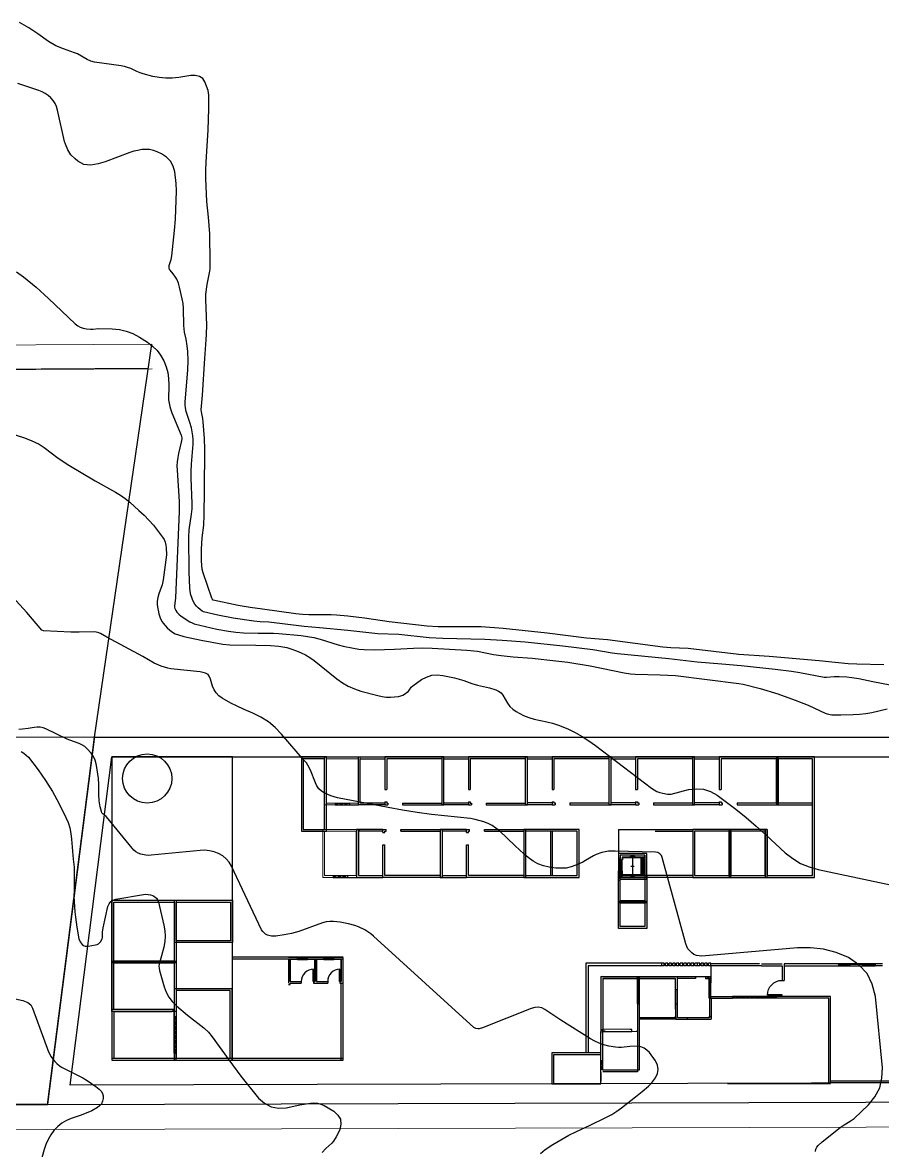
# Model space of a CAD drawing. Header units: centimetres. Extents: x 0 to 1311401, y -389375 to 85618.
# Drawn here: x 645462 to 652457, y -197236 to -188065 of the extents above; entities that cross this region are included whole.
import ezdxf

# ---------------------------------------------------------------- set-up
doc = ezdxf.new("R2010")
doc.units = ezdxf.units.CM
doc.header["$LTSCALE"] = 4
for name, pattern in [('DASHED2', [9.525, 6.35, -3.175]), ('LTYPE_4', [112.5, 56.25, -56.25]), ('LTYPE_6', [168.75, 112.5, -28.125, 0, -28.125])]:
    doc.linetypes.add(name, pattern=pattern)
for name, color, linetype in [('0.1', 1, 'Continuous'), ('0.2', 2, 'Continuous'), ('0.4', 4, 'Continuous'), ('0.6', 6, 'Continuous'), ('02-CONT', 2, 'Continuous'), ('04', 254, 'Continuous'), ('08', 8, 'Continuous'), ('CURVAS-INTERMEDIARIAS', 39, 'Continuous'), ('CURVAS-MESTRA', 34, 'Continuous'), ('LIMITE-L', 7, 'Continuous')]:
    doc.layers.add(name, color=color, linetype=linetype)
doc.layers.add('K-ALINHAMENTO', color=10, linetype='Continuous', lineweight=9)
doc.layers.add('P-MEIOFIO', color=171, linetype='Continuous', lineweight=9)

# ---------------------------------------------------------------- blocks, each defined once
blk = doc.blocks.new('1_00e-flat-4')
at = {"color": 1}
blk.add_arc((28.4, -52.3), 100, 90, 180, dxfattribs=at)
at = {"layer": '02-CONT'}
blk.add_lwpolyline([(28.4, -52.3), (25.4, -52.3), (25.4, 47.7), (28.4, 47.7)], close=True, dxfattribs=at)

msp = doc.modelspace()

# ---------------------------------------------------------------- linework, layer by layer
at = {"layer": '0.1'}
for p, q in [((648004.19, -194411.361), (648124.19, -194411.361)), ((648004.19, -194426.361), (648194.19, -194426.361)), ((650309.19, -194625.516), (650309.19, -195015.516)), ((650309.19, -194625.516), (650609.19, -194625.516)), ((650609.19, -194625.516), (650914.179, -194625.516)), ((650609.19, -194640.516), (650914.179, -194640.516)), ((650309.19, -194861.016), (650309.19, -195013.016)), ((650523.532, -194850.516), (650523.532, -194950.516)), ((647989.148, -195000.566), (648109.148, -195000.566)), ((647989.148, -195015.566), (648179.148, -195015.566)), ((648069.154, -195665.646), (647169.154, -195665.646)), ((648069.154, -195680.646), (647169.154, -195680.646)), ((647779.225, -195667.285), (647699.225, -195667.285)), ((647699.225, -195682.285), (647779.225, -195682.285)), ((647994.225, -195667.285), (647914.225, -195667.285)), ((647914.225, -195682.285), (647994.225, -195682.285)), ((648069.333, -196501.086), (648069.189, -195667.285)), ((650682, -195734.175), (650064, -195734.175)), ((650662, -195734.175), (650662, -195714.175)), ((650682, -195734.175), (650682, -195714.175)), ((650692, -195734.175), (650692, -195714.175)), ((650712, -195734.175), (650692, -195734.175)), ((650712, -195734.175), (650712, -195714.175)), ((650722, -195734.175), (650722, -195714.175)), ((650742, -195734.175), (650722, -195734.175)), ((650742, -195734.175), (650742, -195714.175)), ((650752, -195734.175), (650752, -195714.175)), ((650772, -195734.175), (650752, -195734.175)), ((650772, -195734.175), (650772, -195714.175)), ((650782, -195734.175), (650782, -195714.175)), ((650802, -195734.175), (650782, -195734.175)), ((650802, -195734.175), (650802, -195714.175)), ((650812, -195734.175), (650812, -195714.175)), ((650832, -195734.175), (650812, -195734.175)), ((650832, -195734.175), (650832, -195714.175)), ((650842, -195734.175), (650842, -195714.175)), ((650862, -195734.175), (650842, -195734.175)), ((650862, -195734.175), (650862, -195714.175)), ((650872, -195734.175), (650872, -195714.175)), ((650892, -195734.175), (650872, -195734.175)), ((650892, -195734.175), (650892, -195714.175)), ((650902, -195734.175), (650902, -195714.175)), ((650922, -195734.175), (650902, -195734.175)), ((650922, -195734.175), (650922, -195714.175)), ((650932, -195734.175), (650932, -195714.175)), ((650972, -195734.175), (650932, -195734.175)), ((650952, -195734.175), (650952, -195714.175)), ((650952, -195734.175), (650952, -195714.175)), ((650972, -195734.175), (650972, -195714.175)), ((650982, -195734.175), (650982, -195714.175)), ((651002, -195734.175), (650982, -195734.175)), ((651002, -195734.175), (651002, -195714.175)), ((651012, -195734.175), (651012, -195714.175)), ((651032, -195734.175), (651012, -195734.175)), ((651032, -195734.175), (651032, -195714.175)), ((651042, -195734.175), (651042, -195714.175)), ((651062, -195734.175), (651042, -195734.175)), ((651062, -195734.175), (651062, -195714.175)), ((652397.699, -195719.257), (651656.387, -195719.257)), ((651656.387, -195734.257), (652397.699, -195734.257)), ((648054.333, -196501.089), (648054.225, -195877.285)), ((651062, -195824.175), (650167.194, -195824.175)), ((650788.36, -195930.257), (650773.36, -195930.257)), ((646696.725, -196446.086), (646696.725, -196146.086)), ((646711.725, -196146.086), (646711.725, -196446.086)), ((646189.319, -196486.086), (648069.333, -196486.086)), ((646189.32, -196501.086), (648069.333, -196501.086)), ((650182.194, -196578.203), (650182.194, -196508.203)), ((650167.194, -196603.219), (650167.194, -196673.219))]:
    msp.add_line(p, q, dxfattribs=at)
for points in [[(647169.32, -196501.086), (647169.154, -194035.646), (646189.154, -194035.646), (646189.32, -196501.086)], [(651504.179, -194625.516), (651504.179, -195015.516), (651904.19, -195015.516), (651904.19, -194035.646)], [(651519.179, -194625.516), (651519.179, -195000.516), (651889.19, -195000.516), (651889.19, -194050.646)], [(651904.19, -194035.646), (651594.19, -194035.646), (651594.19, -194425.646)], [(651889.19, -194050.646), (651609.19, -194050.646), (651609.19, -194425.646)], [(651063.879, -196154.175), (651063.879, -196144.175)]]:
    msp.add_lwpolyline(points, dxfattribs=at)
for points in [[(649539.19, -195015.566), (649989.19, -195015.566), (649989.19, -194625.566), (649539.19, -194625.566)], [(649554.19, -195000.566), (649974.19, -195000.566), (649974.19, -194640.566), (649554.19, -194640.566)], [(651224.179, -194625.516), (650914.179, -194625.516), (650914.179, -195015.516), (651224.179, -195015.516)], [(651209.179, -194640.516), (650929.179, -194640.516), (650929.179, -195000.516), (651209.179, -195000.516)], [(651519.179, -194625.516), (651209.179, -194625.516), (651209.179, -195015.516), (651519.179, -195015.516)], [(651504.179, -194640.516), (651224.179, -194640.516), (651224.179, -195000.516), (651504.179, -195000.516)], [(650309.19, -195000.566), (650539.19, -195000.566), (650539.19, -195222.566), (650309.19, -195222.566)], [(650324.19, -195015.566), (650524.19, -195015.566), (650524.19, -195207.566), (650324.19, -195207.566)], [(650309.19, -195208.379), (650539.19, -195208.379), (650539.19, -195430.379), (650309.19, -195430.379)], [(650324.19, -195223.379), (650524.19, -195223.379), (650524.19, -195415.379), (650324.19, -195415.379)]]:
    msp.add_lwpolyline(points, close=True, dxfattribs=at)
at = {"layer": '0.2', "linetype": 'DASHED2'}
for p, q in [((648004.19, -194417.361), (648124.19, -194417.361)), ((648004.19, -194420.361), (648124.19, -194420.361)), ((647989.148, -195006.566), (648109.148, -195006.566)), ((647989.148, -195009.566), (648109.148, -195009.566)), ((647779.225, -195673.285), (647699.225, -195673.285)), ((647699.225, -195676.285), (647779.225, -195676.285)), ((647994.225, -195673.285), (647914.225, -195673.285)), ((647914.225, -195676.285), (647994.225, -195676.285)), ((651237, -195989.257), (651597, -195989.257)), ((651597, -195992.257), (651237, -195992.257)), ((646702.725, -196446.086), (646702.725, -196146.086)), ((646705.725, -196146.086), (646705.725, -196446.086)), ((650173.194, -196508.203), (650173.194, -196578.203)), ((650176.194, -196578.203), (650176.194, -196508.203))]:
    msp.add_line(p, q, dxfattribs=at)
at = {"layer": '0.2'}
for p, q in [((649782.194, -196691.219), (650167.194, -196691.219)), ((649782.194, -196693.219), (650167.194, -196693.219))]:
    msp.add_line(p, q, dxfattribs=at)
for points in [[(652097.699, -195724.257), (652197.699, -195724.257), (652197.699, -195719.257), (652097.699, -195719.257)], [(652297.699, -195724.257), (652197.699, -195724.257), (652197.699, -195719.257), (652297.699, -195719.257)], [(652397.699, -195729.257), (652297.699, -195729.257), (652297.699, -195724.257), (652397.699, -195724.257)]]:
    msp.add_lwpolyline(points, close=True, dxfattribs=at)
at = {"layer": '0.4'}
for p, q in [((651594.19, -194410.646), (651889.19, -194410.646)), ((651594.19, -194425.646), (651889.19, -194425.646)), ((649756.69, -194640.566), (649756.69, -195000.566)), ((649771.69, -194640.566), (649771.69, -195000.566)), ((650914.179, -195000.516), (650309.19, -195000.516)), ((650914.179, -195015.516), (650309.19, -195015.516))]:
    msp.add_line(p, q, dxfattribs=at)
for points in [[(647731.164, -194036.361), (647731.164, -194640.566), (647934.164, -194640.566), (647934.164, -194036.361)], [(647746.164, -194051.361), (647746.164, -194625.566), (647919.164, -194625.566), (647919.164, -194051.361)], [(646189.293, -195201.086), (646711.699, -195201.086), (646711.699, -195711.086), (646189.293, -195711.086)], [(646204.293, -195216.086), (646696.699, -195216.086), (646696.699, -195696.086), (646204.293, -195696.086)], [(646696.919, -195201.086), (647169.233, -195201.086), (647169.233, -195546.086), (646696.919, -195546.086)], [(646711.919, -195216.086), (647154.233, -195216.086), (647154.233, -195531.086), (646711.919, -195531.086)], [(646189.293, -195696.086), (646711.699, -195696.086), (646711.699, -196106.086), (646189.293, -196106.086)], [(646204.293, -195711.086), (646696.699, -195711.086), (646696.699, -196091.086), (646204.293, -196091.086)], [(646696.725, -196501.086), (647166.725, -196501.086), (647166.725, -195921.086), (646696.725, -195921.086)], [(646711.725, -196486.086), (647151.725, -196486.086), (647151.725, -195936.086), (646711.725, -195936.086)]]:
    msp.add_lwpolyline(points, close=True, dxfattribs=at)
msp.add_circle((646476.369, -194212.118), 200.338, dxfattribs=at)
at = {"layer": '0.6'}
for p, q in [((648409.19, -194301.361), (648424.19, -194301.361)), ((649089.19, -194301.182), (649104.19, -194301.182)), ((649769.19, -194301.003), (649784.19, -194301.003)), ((650449.19, -194300.825), (650464.19, -194300.825)), ((651129.19, -194300.646), (651144.19, -194300.646)), ((648409.19, -194401.361), (648424.19, -194401.361)), ((648434.19, -194411.361), (648434.19, -194426.361)), ((648554.19, -194411.361), (648554.19, -194426.361)), ((649089.19, -194401.182), (649104.19, -194401.182)), ((649114.19, -194411.182), (649114.19, -194426.182)), ((649234.19, -194411.182), (649234.19, -194426.182)), ((649769.19, -194401.003), (649784.19, -194401.003)), ((649794.19, -194411.003), (649794.19, -194426.003)), ((649914.19, -194411.003), (649914.19, -194426.003)), ((650449.19, -194400.825), (650464.19, -194400.825)), ((650474.19, -194410.825), (650474.19, -194425.825)), ((650594.19, -194410.825), (650594.19, -194425.825)), ((651129.19, -194400.646), (651144.19, -194400.646)), ((651154.19, -194410.646), (651154.19, -194425.646)), ((651274.19, -194410.646), (651274.19, -194425.646)), ((648204.148, -194640.566), (648204.148, -194625.566)), ((648394.19, -194650.566), (648409.19, -194650.566)), ((648419.19, -194640.566), (648419.19, -194625.566)), ((648539.19, -194640.566), (648539.19, -194625.566)), ((649074.19, -194650.566), (649089.19, -194650.566)), ((649099.19, -194640.566), (649099.19, -194625.566)), ((649219.19, -194640.566), (649219.19, -194625.566)), ((648394.19, -194750.566), (648409.19, -194750.566)), ((649074.19, -194750.566), (649089.19, -194750.566)), ((650324.19, -195015.516), (650504.19, -195015.516)), ((647699.225, -195682.285), (647699.225, -195667.285)), ((647779.225, -195682.285), (647779.225, -195667.285)), ((647914.225, -195682.285), (647914.225, -195667.285)), ((647994.225, -195682.285), (647994.225, -195667.285)), ((651472, -195734.257), (651457, -195734.257)), ((652397.699, -195734.257), (652397.699, -195719.257)), ((647624.225, -195887.285), (647639.225, -195887.285)), ((647729.225, -195862.285), (647729.225, -195877.285)), ((647829.225, -195862.285), (647829.225, -195877.285)), ((647944.225, -195862.285), (647944.225, -195877.285)), ((648044.225, -195862.285), (648044.225, -195877.285)), ((650937, -195824.175), (650937, -195839.175)), ((651017.613, -195824.175), (651017.613, -195839.175)), ((651037, -195824.175), (651037, -195839.175)), ((651641.387, -195853.257), (651656.387, -195853.257)), ((650464, -196044.175), (650479, -196044.175)), ((650774, -196044.175), (650789, -196044.175)), ((651047, -195998.257), (651062, -195998.257)), ((651237, -195983.257), (651237, -195998.257)), ((646686.725, -196106.086), (646686.725, -196091.086)), ((646686.725, -196106.086), (646686.725, -196091.086)), ((646696.725, -196146.086), (646711.725, -196146.086)), ((650775.879, -196154.175), (650775.879, -196169.175)), ((650869.879, -196154.175), (650869.879, -196169.175)), ((650869.879, -196154.175), (650869.879, -196169.175)), ((651048.879, -196144.175), (651063.879, -196144.175)), ((650180.388, -196251.256), (650180.388, -196266.256)), ((650180.388, -196266.256), (650180.388, -196251.256)), ((650417.194, -196268.203), (650417.194, -196253.203)), ((646696.725, -196446.086), (646711.725, -196446.086)), ((650182.194, -196508.203), (650167.194, -196508.203)), ((650182.194, -196578.203), (650167.194, -196578.203)), ((649782.194, -196678.219), (649782.194, -196693.219))]:
    msp.add_line(p, q, dxfattribs=at)
at = {"layer": '0.6', "lineweight": 9}
for p, q in [((648004.19, -194411.361), (648004.19, -194426.361)), ((648124.19, -194411.361), (648124.19, -194426.361)), ((647989.148, -195000.566), (647989.148, -195015.566)), ((648109.148, -195000.566), (648109.148, -195015.566)), ((650324.19, -195040.516), (650309.19, -195040.516))]:
    msp.add_line(p, q, dxfattribs=at)
for points in [[(647919.19, -194625.566), (647919.19, -194036.361)], [(648209.19, -194301.361), (648209.19, -194036.361), (647919.19, -194036.361), (647919.19, -194426.361), (648004.19, -194426.361)], [(647934.19, -194625.566), (647934.19, -194051.361)], [(648194.19, -194301.361), (648194.19, -194051.361), (647934.19, -194051.361), (647934.19, -194411.361), (648004.19, -194411.361)], [(648124.19, -194411.361), (648194.19, -194411.361), (648194.19, -194401.361)], [(648194.19, -194401.361), (648194.19, -194411.361)], [(647919.19, -194426.361), (648004.19, -194426.361)], [(648080.068, -194426.361), (648055.068, -194426.361)], [(647904.148, -195000.566), (647904.148, -194625.566)], [(648194.148, -194890.566), (648194.148, -194625.566), (647904.148, -194625.566), (647904.148, -195015.566), (647989.148, -195015.566)], [(647919.148, -195000.566), (647919.148, -194640.566)], [(648179.148, -194890.566), (648179.148, -194640.566), (647919.148, -194640.566), (647919.148, -195000.566), (647989.148, -195000.566)], [(648194.148, -195000.566), (648194.148, -194640.566)], [(647904.148, -195015.566), (647989.148, -195015.566)], [(648065.026, -195015.566), (648040.026, -195015.566)], [(648109.148, -195000.566), (648179.148, -195000.566), (648179.148, -194990.566)], [(648179.148, -194990.566), (648179.148, -195000.566)], [(650309.19, -195015.516), (650309.19, -195040.516)], [(650504.19, -195015.516), (650324.19, -195015.516)]]:
    msp.add_lwpolyline(points, dxfattribs=at)
at = {"layer": '0.6'}
for points in [[(648409.19, -194426.361), (648194.19, -194426.361), (648194.19, -194036.361), (648409.19, -194036.361)], [(648409.19, -194411.361), (648209.19, -194411.361), (648209.19, -194051.361), (648409.19, -194051.361)], [(648554.19, -194426.361), (648889.19, -194426.361), (648889.19, -194036.361), (648409.19, -194036.361), (648409.19, -194301.361)], [(648554.19, -194411.361), (648874.19, -194411.361), (648874.19, -194051.361), (648424.19, -194051.361), (648424.19, -194301.361)], [(649089.19, -194426.182), (648874.19, -194426.182), (648874.19, -194036.182), (649089.19, -194036.182)], [(649089.19, -194411.182), (648889.19, -194411.182), (648889.19, -194051.182), (649089.19, -194051.182)], [(649234.19, -194426.182), (649569.19, -194426.182), (649569.19, -194036.182), (649089.19, -194036.182), (649089.19, -194301.182)], [(649234.19, -194411.182), (649554.19, -194411.182), (649554.19, -194051.182), (649104.19, -194051.182), (649104.19, -194301.182)], [(649769.19, -194426.003), (649554.19, -194426.003), (649554.19, -194036.003), (649769.19, -194036.003)], [(649769.19, -194411.003), (649569.19, -194411.003), (649569.19, -194051.003), (649769.19, -194051.003)], [(649914.19, -194426.003), (650249.19, -194426.003), (650249.19, -194036.003), (649769.19, -194036.003), (649769.19, -194301.003)], [(649914.19, -194411.003), (650234.19, -194411.003), (650234.19, -194051.003), (649784.19, -194051.003), (649784.19, -194301.003)], [(650449.19, -194425.825), (650234.19, -194425.825), (650234.19, -194035.825), (650449.19, -194035.825)], [(650449.19, -194410.825), (650249.19, -194410.825), (650249.19, -194050.825), (650449.19, -194050.825)], [(650594.19, -194425.825), (650929.19, -194425.825), (650929.19, -194035.825), (650449.19, -194035.825), (650449.19, -194300.825)], [(650594.19, -194410.825), (650914.19, -194410.825), (650914.19, -194050.825), (650464.19, -194050.825), (650464.19, -194300.825)], [(651129.19, -194425.646), (650914.19, -194425.646), (650914.19, -194035.646), (651129.19, -194035.646)], [(651129.19, -194410.646), (650929.19, -194410.646), (650929.19, -194050.646), (651129.19, -194050.646)], [(651274.19, -194425.646), (651609.19, -194425.646), (651609.19, -194035.646), (651129.19, -194035.646), (651129.19, -194300.646)], [(651274.19, -194410.646), (651594.19, -194410.646), (651594.19, -194050.646), (651144.19, -194050.646), (651144.19, -194300.646)], [(648409.19, -194401.361), (648409.19, -194426.361), (648434.19, -194426.361)], [(648424.19, -194401.361), (648424.19, -194411.361), (648434.19, -194411.361)], [(649089.19, -194401.182), (649089.19, -194426.182), (649114.19, -194426.182)], [(649104.19, -194401.182), (649104.19, -194411.182), (649114.19, -194411.182)], [(649769.19, -194401.003), (649769.19, -194426.003), (649794.19, -194426.003)], [(649784.19, -194401.003), (649784.19, -194411.003), (649794.19, -194411.003)], [(650449.19, -194400.825), (650449.19, -194425.825), (650474.19, -194425.825)], [(650464.19, -194400.825), (650464.19, -194410.825), (650474.19, -194410.825)], [(651129.19, -194400.646), (651129.19, -194425.646), (651154.19, -194425.646)], [(651144.19, -194400.646), (651144.19, -194410.646), (651154.19, -194410.646)], [(648179.148, -194625.566), (648204.148, -194625.566)], [(648179.148, -195000.566), (648179.148, -194640.566)], [(648394.19, -194625.566), (648179.19, -194625.566), (648179.19, -195015.566), (648394.19, -195015.566)], [(648394.19, -194640.566), (648194.19, -194640.566), (648194.19, -195000.566), (648394.19, -195000.566)], [(648394.19, -194650.566), (648394.19, -194625.566), (648419.19, -194625.566)], [(648539.19, -194625.566), (648874.19, -194625.566), (648874.19, -195015.566), (648394.19, -195015.566), (648394.19, -194750.566)], [(648409.19, -194650.566), (648409.19, -194640.566), (648419.19, -194640.566)], [(648539.19, -194640.566), (648859.19, -194640.566), (648859.19, -195000.566), (648409.19, -195000.566), (648409.19, -194750.566)], [(649074.19, -194625.566), (648859.19, -194625.566), (648859.19, -195015.566), (649074.19, -195015.566)], [(649074.19, -194640.566), (648874.19, -194640.566), (648874.19, -195000.566), (649074.19, -195000.566)], [(649074.19, -194650.566), (649074.19, -194625.566), (649099.19, -194625.566)], [(649219.19, -194625.566), (649554.19, -194625.566), (649554.19, -195015.566), (649074.19, -195015.566), (649074.19, -194750.566)], [(649089.19, -194650.566), (649089.19, -194640.566), (649099.19, -194640.566)], [(649219.19, -194640.566), (649539.19, -194640.566), (649539.19, -195000.566), (649089.19, -195000.566), (649089.19, -194750.566)], [(650539.19, -194820.516), (650309.19, -194820.516), (650309.19, -194861.016)], [(650324.19, -195030.516), (650539.19, -195030.516), (650539.19, -194820.516), (650309.19, -194820.516), (650309.19, -194861.016)], [(650524.19, -194855.116), (650524.19, -194835.516), (650324.19, -194835.516), (650324.19, -194861.016)], [(650524.19, -194835.516), (650524.19, -195015.516)], [(650309.19, -195013.016), (650309.19, -195030.516)], [(650324.19, -195013.016), (650324.19, -195015.516), (650524.19, -195015.516)], [(650484.59, -195015.516), (650479.59, -195015.516)], [(647699.225, -195667.285), (647624.225, -195667.285)], [(647624.225, -195682.285), (647624.225, -195877.285)], [(647699.225, -195682.285), (647639.225, -195682.285), (647639.225, -195862.285), (647729.225, -195862.285)], [(647639.225, -195862.285), (647639.225, -195682.285)], [(647854.225, -195667.285), (647779.225, -195667.285)], [(647829.225, -195862.285), (647839.225, -195862.285), (647839.225, -195682.285), (647779.225, -195682.285)], [(647914.225, -195667.285), (647839.225, -195667.285)], [(647839.225, -195682.285), (647839.225, -195862.285)], [(647914.225, -195682.285), (647854.225, -195682.285), (647854.225, -195862.285), (647944.225, -195862.285)], [(647854.225, -195862.285), (647854.225, -195682.285)], [(648069.225, -195667.285), (647994.225, -195667.285)], [(648044.225, -195862.285), (648054.225, -195862.285), (648054.225, -195682.285), (647994.225, -195682.285)], [(648054.225, -195682.285), (648054.225, -195862.285)], [(648069.225, -195877.285), (648069.225, -195682.285)], [(650682, -195714.175), (650044, -195714.175), (650044, -196443.219)], [(650064, -195734.175), (650064, -196443.219)], [(650712, -195714.175), (650692, -195714.175)], [(650742, -195714.175), (650722, -195714.175)], [(650772, -195714.175), (650752, -195714.175)], [(650802, -195714.175), (650782, -195714.175)], [(650832, -195714.175), (650812, -195714.175)], [(650862, -195714.175), (650842, -195714.175)], [(650892, -195714.175), (650872, -195714.175)], [(650922, -195714.175), (650902, -195714.175)], [(650972, -195714.175), (650932, -195714.175)], [(651002, -195714.175), (650982, -195714.175)], [(651032, -195714.175), (651012, -195714.175)], [(651062, -195714.175), (651042, -195714.175)], [(651457, -195719.175), (651062, -195719.175)], [(651457, -195734.257), (651457, -195734.175), (651062, -195734.175), (651062, -195873.257)], [(651472, -195719.257), (651472, -195719.175)], [(651472, -195719.175), (651472, -195719.257), (651641.387, -195719.257)], [(651472, -195734.257), (651641.387, -195734.257)], [(651641.387, -195734.257), (651641.387, -195853.257)], [(651656.387, -195719.257), (651656.387, -195853.257)], [(652035.266, -196684.933), (653198.168, -196684.933), (653197.699, -195719.257), (653157.699, -195719.257)], [(652035.266, -196669.933), (653183.168, -196669.933), (653182.699, -195734.257), (653157.699, -195734.257)], [(652457.699, -195719.257), (652397.699, -195719.257)], [(652457.699, -195734.257), (652397.699, -195734.257)], [(647639.225, -195877.285), (647729.225, -195877.285)], [(647639.225, -195887.285), (647639.225, -195877.285)], [(647829.225, -195877.285), (647854.225, -195877.285)], [(647839.225, -195877.285), (647944.225, -195877.285)], [(648044.225, -195877.285), (648069.225, -195877.285)], [(650167.194, -195822.229), (650187.194, -195822.229)], [(650167.194, -195822.229), (650167.194, -195822.229), (650167.194, -196281.256)], [(650464, -195824.175), (650182.194, -195822.229)], [(650182.194, -195837.229), (650464, -195839.175)], [(650464, -196044.175), (650464, -195839.175), (650182.194, -195837.229), (650182.194, -196266.256), (650464, -196268.203), (650464, -196258.203)], [(650459, -195824.175), (650484, -195824.175)], [(650464, -195824.175), (650464, -195824.175), (650464, -196598.203)], [(650479, -196044.175), (650479, -195824.175)], [(650774, -195824.175), (650479, -195824.175)], [(650479, -195839.175), (650774, -195839.175)], [(650774, -196044.175), (650774, -195839.175), (650479, -195839.175), (650479, -196583.203)], [(650774, -196088.257), (650774, -195839.175), (650769, -195839.175)], [(650937, -195824.175), (650774, -195824.175)], [(650789, -196154.175), (650789, -195824.175)], [(650789, -196088.257), (650789, -195839.175)], [(650937, -195839.175), (650789, -195839.175)], [(651017.613, -195824.175), (651062, -195824.175)], [(651017.613, -195839.175), (651062, -195839.175)], [(651047, -195824.175), (651037, -195824.175)], [(651047, -195998.257), (651047, -195839.175), (651037, -195839.175)], [(651047, -195839.175), (651047, -195998.257)], [(651062, -195814.175), (651062, -195824.175)], [(651062, -195998.257), (651062, -195824.175)], [(650464, -195934.175), (650464, -196583.203)], [(650774, -195934.175), (650774, -196154.175)], [(651047, -195998.257), (651237, -195998.257)], [(651048.879, -195998.257), (651048.879, -196154.175)], [(651062, -195983.257), (651237, -195983.257)], [(651063.879, -195998.257), (651063.879, -196169.175)], [(652035.266, -196691.074), (652035.266, -195983.257), (651237, -195983.257)], [(652020.266, -196691.074), (652020.266, -195998.257), (651237, -195998.257)], [(646189.32, -196091.086), (646189.32, -196501.086), (646519.32, -196501.086)], [(646189.32, -196091.086), (646189.32, -196106.086)], [(646661.725, -196091.086), (646189.32, -196091.086)], [(646204.32, -196106.086), (646676.725, -196106.086)], [(646686.725, -196106.086), (646204.32, -196106.086), (646204.32, -196486.086)], [(646686.725, -196091.086), (646676.725, -196091.086)], [(646696.725, -196091.086), (646686.725, -196091.086)], [(646696.725, -196106.086), (646686.725, -196106.086)], [(646696.725, -196146.086), (646696.725, -196106.086)], [(650479, -196154.175), (650774, -196154.175), (650774, -196144.175)], [(650790.879, -196154.175), (650869.879, -196154.175)], [(650869.879, -196154.175), (651048.879, -196154.175), (651048.879, -196144.175)], [(650417.194, -196253.203), (650180.388, -196251.256)], [(650417.194, -196253.203), (650402.194, -196253.203)], [(650775.879, -196169.175), (650479, -196169.175)], [(650775.879, -196169.175), (650869.879, -196169.175)], [(650869.879, -196169.175), (651063.879, -196169.175)], [(650167.194, -196488.203), (650167.194, -196268.203)], [(650200.388, -196266.256), (650180.388, -196266.256)], [(650182.194, -196503.203), (650182.194, -196268.203), (650417.194, -196268.203)], [(646204.32, -196486.086), (646519.32, -196486.086)], [(646711.725, -196501.086), (646711.725, -196446.086)], [(650167.194, -196443.219), (649767.194, -196443.219), (649767.194, -196693.219), (649782.194, -196693.219)], [(650167.194, -196678.219), (650167.194, -196458.219), (649782.194, -196458.219), (649782.194, -196678.219)], [(650182.194, -196508.203), (650182.194, -196503.203)], [(651197.266, -196691.074), (652035.266, -196691.074), (652035.266, -196518.074)], [(650167.194, -196603.219), (650167.194, -196598.219)], [(650479, -196583.203), (650182.194, -196583.203), (650182.194, -196578.203)], [(650464, -196598.203), (650182.194, -196598.203)], [(650167.194, -196693.219), (650167.194, -196673.219)]]:
    msp.add_lwpolyline(points, dxfattribs=at)
at = {"layer": '04'}
for points in [[(646048.293, -193875.646), (646514.728, -190681.304)], [(646048.281, -193871.433), (645666.395, -196860.982), (641066.966, -196886.061), (641034.36, -190906.305), (643426.263, -190893.263), (646485.587, -190876.581)], [(646048.293, -193875.646), (643442.577, -193887.354)]]:
    msp.add_lwpolyline(points, dxfattribs=at)
at = {"layer": '08', "color": 253}
for p, q in [((650309.19, -194861.016), (650315.19, -194861.016)), ((650309.19, -194861.016), (650324.19, -194861.016)), ((650309.19, -194873.016), (650319.69, -194873.016)), ((650314.99, -194861.216), (650309.39, -194861.216)), ((650319.49, -194872.816), (650309.39, -194872.816)), ((650314.99, -194862.516), (650314.99, -194861.216)), ((650315.19, -194862.516), (650314.99, -194862.516)), ((650315.19, -194861.016), (650324.19, -194861.016)), ((650315.19, -194861.016), (650315.19, -194862.516)), ((650315.19, -195013.016), (650315.19, -194873.016)), ((650319.49, -194871.316), (650319.49, -194872.816)), ((650323.99, -194871.316), (650319.49, -194871.316)), ((650319.69, -194871.516), (650324.19, -194871.516)), ((650319.69, -194873.016), (650319.69, -194871.516)), ((650320.19, -194871.816), (650320.19, -194920.016)), ((650324.19, -194871.816), (650320.19, -194871.816)), ((650320.39, -194872.016), (650323.99, -194872.016)), ((650320.39, -194919.816), (650320.39, -194872.016)), ((650323.99, -194870.016), (650323.99, -194871.316)), ((650324.19, -194870.016), (650323.99, -194870.016)), ((650323.99, -194872.016), (650323.99, -194873.316)), ((650323.99, -194873.316), (650324.19, -194873.316)), ((650324.19, -194870.016), (650324.19, -194861.016)), ((650324.19, -194870.016), (650324.19, -195013.016)), ((650327.19, -194870.016), (650327.39, -194870.016)), ((650327.19, -194870.016), (650327.19, -195010.516)), ((650331.69, -194871.516), (650327.19, -194871.516)), ((650327.19, -194871.816), (650331.19, -194871.816)), ((650327.39, -194873.316), (650327.19, -194873.316)), ((650327.39, -194870.016), (650327.39, -194871.316)), ((650327.39, -194871.316), (650331.89, -194871.316)), ((650327.39, -194872.016), (650327.39, -194873.316)), ((650330.99, -194872.016), (650327.39, -194872.016)), ((650330.99, -194919.816), (650330.99, -194872.016)), ((650331.19, -194871.816), (650331.19, -194920.016)), ((650331.69, -194873.016), (650331.69, -194871.516)), ((650331.69, -194873.016), (650336.19, -194873.016)), ((650331.89, -194871.316), (650331.89, -194872.816)), ((650331.89, -194872.816), (650336.19, -194872.816)), ((650339.19, -194872.816), (650336.19, -194872.816)), ((650336.19, -194873.016), (650336.19, -195010.516)), ((650336.19, -194873.016), (650341.19, -194873.016)), ((650339.19, -194852.516), (650339.19, -194872.816)), ((650494.19, -194852.516), (650339.19, -194852.516)), ((650341.19, -194855.516), (650491.19, -194855.516)), ((650341.19, -194855.516), (650341.19, -194873.016)), ((650403.136, -194849.416), (650408.536, -194849.416)), ((650403.136, -194850.016), (650403.136, -194849.416)), ((650403.136, -194850.016), (650409.136, -194850.016)), ((650408.536, -194844.016), (650416.636, -194844.016)), ((650408.536, -194849.416), (650408.536, -194844.016)), ((650409.136, -194850.016), (650409.136, -194844.016)), ((650409.136, -194850.016), (650409.136, -194852.516)), ((650415.636, -194840.516), (650415.636, -194835.516)), ((650419.636, -194840.516), (650415.636, -194840.516)), ((650416.636, -194844.016), (650416.636, -194850.016)), ((650416.636, -194850.016), (650416.636, -194852.516)), ((650419.636, -194840.516), (650419.636, -194840.966)), ((650424.136, -194840.516), (650419.636, -194840.516)), ((650419.985, -194841.333), (650419.636, -194840.966)), ((650423.336, -194841.498), (650419.985, -194841.333)), ((650423.336, -194841.498), (650423.686, -194841.866)), ((650423.686, -194843.466), (650423.336, -194843.816)), ((650423.336, -194848.016), (650423.336, -194843.816)), ((650424.136, -194848.016), (650423.336, -194848.016)), ((650423.686, -194843.466), (650423.686, -194841.866)), ((650428.636, -194840.516), (650424.136, -194840.516)), ((650424.136, -194848.016), (650424.936, -194848.016)), ((650424.586, -194841.866), (650424.935, -194841.498)), ((650424.586, -194843.466), (650424.586, -194841.866)), ((650424.586, -194843.466), (650424.936, -194843.816)), ((650424.935, -194841.498), (650428.286, -194841.333)), ((650424.936, -194848.016), (650424.936, -194843.816)), ((650428.286, -194841.333), (650428.636, -194840.966)), ((650428.636, -194840.516), (650428.636, -194840.966)), ((650428.636, -194840.516), (650432.636, -194840.516)), ((650431.636, -194844.016), (650431.636, -194850.016)), ((650439.736, -194844.016), (650431.636, -194844.016)), ((650431.636, -194850.016), (650431.636, -194852.516)), ((650432.636, -194840.516), (650432.636, -194835.516)), ((650439.136, -194850.016), (650439.136, -194844.016)), ((650445.136, -194850.016), (650439.136, -194850.016)), ((650439.136, -194850.016), (650439.136, -194852.516)), ((650439.736, -194849.416), (650439.736, -194844.016)), ((650445.136, -194849.416), (650439.736, -194849.416)), ((650445.136, -194850.016), (650445.136, -194849.416)), ((650491.19, -194855.516), (650491.19, -194995.516)), ((650494.19, -194998.516), (650494.19, -194852.516)), ((650499.19, -194983.516), (650499.19, -194862.516)), ((650499.19, -194862.516), (650517.19, -194862.516)), ((650500.94, -194850.116), (650524.19, -194850.116)), ((650500.94, -194855.116), (650500.94, -194850.116)), ((650504.94, -194855.116), (650500.94, -194855.116)), ((650505.34, -194855.516), (650504.94, -194855.116)), ((650511.44, -194855.116), (650504.94, -194855.116)), ((650507.99, -194855.516), (650505.34, -194855.516)), ((650507.79, -194857.016), (650507.99, -194856.816)), ((650507.79, -194860.516), (650507.79, -194857.016)), ((650508.59, -194860.516), (650507.79, -194860.516)), ((650507.99, -194856.816), (650507.99, -194855.516)), ((650511.04, -194855.516), (650508.39, -194855.516)), ((650508.39, -194856.816), (650508.39, -194855.516)), ((650508.39, -194856.816), (650508.59, -194857.016)), ((650508.59, -194860.516), (650508.59, -194857.016)), ((650511.04, -194855.516), (650511.44, -194855.116)), ((650511.44, -194855.116), (650524.19, -194855.116)), ((650517.19, -194862.516), (650517.19, -194983.516)), ((650309.19, -194963.016), (650309.19, -195013.016)), ((650315.19, -194963.016), (650309.19, -194963.016)), ((650309.39, -194963.216), (650314.99, -194963.216)), ((650309.39, -195012.816), (650309.39, -194963.216)), ((650314.99, -194963.216), (650314.99, -194964.516)), ((650314.99, -194964.516), (650315.19, -194964.516)), ((650315.69, -194918.016), (650315.69, -194965.016)), ((650315.69, -194918.016), (650319.69, -194918.016)), ((650315.69, -194965.016), (650319.69, -194965.016)), ((650315.89, -194964.816), (650315.89, -194918.216)), ((650319.49, -194918.216), (650315.89, -194918.216)), ((650319.49, -194964.816), (650315.89, -194964.816)), ((650317.19, -195013.016), (650317.19, -194965.016)), ((650318.19, -194965.016), (650318.19, -195013.016)), ((650319.49, -194919.516), (650319.49, -194918.216)), ((650319.69, -194919.516), (650319.49, -194919.516)), ((650319.49, -194963.516), (650319.49, -194964.816)), ((650319.69, -194963.516), (650319.49, -194963.516)), ((650319.69, -194918.016), (650319.69, -194919.516)), ((650319.69, -194965.016), (650319.69, -194963.516)), ((650320.19, -194920.016), (650324.19, -194920.016)), ((650323.99, -194919.816), (650320.39, -194919.816)), ((650321.69, -195013.016), (650321.69, -194920.016)), ((650322.69, -194920.016), (650322.69, -195013.016)), ((650323.99, -194918.516), (650323.99, -194919.816)), ((650324.19, -194918.516), (650323.99, -194918.516)), ((650327.19, -194918.516), (650327.39, -194918.516)), ((650331.19, -194920.016), (650327.19, -194920.016)), ((650327.39, -194918.516), (650327.39, -194919.816)), ((650327.39, -194919.816), (650330.99, -194919.816)), ((650328.69, -195010.516), (650328.69, -194920.016)), ((650329.69, -194920.016), (650329.69, -195010.516)), ((650331.69, -194918.016), (650331.69, -194919.516)), ((650335.69, -194918.016), (650331.69, -194918.016)), ((650331.69, -194919.516), (650331.89, -194919.516)), ((650331.69, -194963.516), (650331.89, -194963.516)), ((650331.69, -194965.016), (650331.69, -194963.516)), ((650335.69, -194965.016), (650331.69, -194965.016)), ((650331.89, -194918.216), (650335.49, -194918.216)), ((650331.89, -194919.516), (650331.89, -194918.216)), ((650331.89, -194963.516), (650331.89, -194964.816)), ((650331.89, -194964.816), (650335.49, -194964.816)), ((650333.19, -194965.016), (650333.19, -195010.516)), ((650334.19, -195010.516), (650334.19, -194965.016)), ((650335.49, -194964.816), (650335.49, -194918.216)), ((650335.69, -194918.016), (650335.69, -194965.016)), ((650336.19, -194963.016), (650341.19, -194963.016)), ((650336.19, -194964.516), (650336.39, -194964.516)), ((650336.39, -194963.216), (650339.19, -194963.216)), ((650336.39, -194964.516), (650336.39, -194963.216)), ((650339.19, -194963.216), (650339.19, -194998.516)), ((650341.19, -194995.516), (650341.19, -194963.016)), ((650309.19, -195013.016), (650315.19, -195013.016)), ((650324.19, -195013.016), (650309.19, -195013.016)), ((650314.99, -195012.816), (650309.39, -195012.816)), ((650314.99, -195011.516), (650314.99, -195012.816)), ((650315.19, -195011.516), (650314.99, -195011.516)), ((650324.19, -195013.016), (650315.19, -195013.016)), ((650336.19, -195010.516), (650327.19, -195010.516)), ((650339.19, -194998.516), (650494.19, -194998.516)), ((650491.19, -194995.516), (650341.19, -194995.516)), ((650403.136, -195001.016), (650403.136, -195001.616)), ((650403.136, -195001.016), (650409.136, -195001.016)), ((650403.136, -195001.616), (650408.536, -195001.616)), ((650408.536, -195001.616), (650408.536, -195007.016)), ((650408.536, -195007.016), (650416.636, -195007.016)), ((650409.136, -195001.016), (650409.136, -194998.516)), ((650409.136, -195001.016), (650409.136, -195007.016)), ((650419.636, -195010.516), (650415.636, -195010.516)), ((650415.636, -195010.516), (650415.636, -195015.516)), ((650416.636, -195001.016), (650416.636, -194998.516)), ((650416.636, -195007.016), (650416.636, -195001.016)), ((650419.985, -195009.698), (650419.636, -195010.066)), ((650419.636, -195010.516), (650419.636, -195010.066)), ((650419.636, -195010.516), (650424.136, -195010.516)), ((650423.336, -195009.533), (650419.985, -195009.698)), ((650423.336, -195003.016), (650423.336, -195007.216)), ((650424.136, -195003.016), (650423.336, -195003.016)), ((650423.686, -195007.566), (650423.336, -195007.216)), ((650423.686, -195009.166), (650423.336, -195009.533)), ((650423.686, -195007.566), (650423.686, -195009.166)), ((650424.136, -195003.016), (650424.936, -195003.016)), ((650424.136, -195010.516), (650428.636, -195010.516)), ((650424.586, -195007.566), (650424.936, -195007.216)), ((650424.586, -195007.566), (650424.586, -195009.166)), ((650424.935, -195009.533), (650424.586, -195009.166)), ((650424.935, -195009.533), (650428.286, -195009.698)), ((650424.936, -195003.016), (650424.936, -195007.216)), ((650428.286, -195009.698), (650428.636, -195010.066)), ((650428.636, -195010.516), (650428.636, -195010.066)), ((650428.636, -195010.516), (650432.636, -195010.516)), ((650431.636, -195001.016), (650431.636, -194998.516)), ((650431.636, -195007.016), (650431.636, -195001.016)), ((650439.736, -195007.016), (650431.636, -195007.016)), ((650432.636, -195010.516), (650432.636, -195015.516)), ((650439.136, -195001.016), (650439.136, -194998.516)), ((650439.136, -195001.016), (650439.136, -195007.016)), ((650445.136, -195001.016), (650439.136, -195001.016)), ((650439.736, -195001.616), (650439.736, -195007.016)), ((650445.136, -195001.616), (650439.736, -195001.616)), ((650445.136, -195001.016), (650445.136, -195001.616)), ((650491.19, -194971.45), (650491.19, -194971.45)), ((650517.19, -194983.516), (650499.19, -194983.516)), ((650500.94, -194990.916), (650500.94, -194995.916)), ((650504.94, -194990.916), (650500.94, -194990.916)), ((650500.94, -194995.916), (650524.19, -194995.916)), ((650505.34, -194990.516), (650504.94, -194990.916)), ((650504.94, -194990.916), (650511.44, -194990.916)), ((650505.34, -194990.516), (650507.99, -194990.516)), ((650507.79, -194985.516), (650507.79, -194989.016)), ((650507.79, -194985.516), (650508.59, -194985.516)), ((650507.99, -194989.216), (650507.79, -194989.016)), ((650507.99, -194989.216), (650507.99, -194990.516)), ((650508.59, -194989.016), (650508.39, -194989.216)), ((650508.39, -194989.216), (650508.39, -194990.516)), ((650508.39, -194990.516), (650511.04, -194990.516)), ((650508.59, -194985.516), (650508.59, -194989.016)), ((650511.04, -194990.516), (650511.44, -194990.916)), ((650511.44, -194990.916), (650524.19, -194990.916))]:
    msp.add_line(p, q, dxfattribs=at)
at = {"layer": '08', "color": 253, "linetype": 'LTYPE_4'}
for p, q in [((650409.986, -194844.016), (650409.986, -194850.016)), ((650409.986, -194850.016), (650409.986, -194852.516)), ((650438.286, -194844.016), (650438.286, -194850.016)), ((650438.286, -194850.016), (650438.286, -194852.516)), ((650409.986, -195001.016), (650409.986, -194998.516)), ((650409.986, -195007.016), (650409.986, -195001.016)), ((650438.286, -195001.016), (650438.286, -194998.516)), ((650438.286, -195007.016), (650438.286, -195001.016))]:
    msp.add_line(p, q, dxfattribs=at)
at = {"layer": '08', "color": 253, "linetype": 'LTYPE_6'}
for p, q in [((650424.136, -194835.516), (650424.136, -195014.545)), ((650508.19, -194846.239), (650508.19, -194999.415)), ((650411.344, -194925.516), (650436.574, -194925.516)), ((650519.243, -194925.516), (650496.307, -194925.516))]:
    msp.add_line(p, q, dxfattribs=at)
at = {"layer": 'CURVAS-INTERMEDIARIAS'}
for points, elevation in [([(652591.554, -193465.501), (652378.611, -193424.549), (652264.265, -193400.754), (652206.978, -193392.16), (652168.554, -193388.388), (652105.38, -193385.051), (652063.29, -193385.598), (652002.293, -193390.122), (651983.423, -193390.062), (651784.217, -193353.645), (651717.607, -193342.903), (651583.8, -193325.263), (651308.874, -193295.434), (651151.575, -193281.138), (650949.239, -193266.49), (650718.57, -193239.312), (650302.507, -193197.017), (650258.142, -193191.498), (650100.892, -193164.917), (649857.519, -193136.447), (649549.766, -193104.204), (649364.003, -193089.383), (649223.898, -193080.543), (648881.116, -193072.681), (648770.319, -193067.693), (648523.394, -193041.283), (648352.341, -193034.287), (648107.708, -193008.027), (647878.636, -192987.842), (647754.08, -192975.317), (647464.429, -192940.326), (647395.849, -192937.125), (647342.209, -192932.326), (647176.283, -192908.653), (647051.164, -192884.034), (646934.353, -192856.845), (646923.049, -192851.483), (646891.493, -192824.959), (646876.408, -192810.113), (646863.06, -192794.036), (646852.302, -192776.117), (646843.27, -192756.976), (646829.088, -192709.195), (646823.544, -192663.324), (646818.441, -192532.694), (646814.021, -192248.839), (646818.322, -192188.955), (646837.292, -192062.102), (646840.962, -192019.565), (646841.434, -191976.842), (646833.707, -191769.938), (646833.722, -191713.499), (646836.401, -191657.127), (646849.749, -191494.757), (646850.684, -191455.069), (646847.847, -191425.488), (646835.363, -191359.352), (646823.22, -191317.542), (646793.768, -191228.925), (646786.349, -191196.876), (646784.05, -191175.138), (646784.49, -191153.277), (646807.4, -190889.691), (646810.411, -190815.005), (646806.316, -190740.375), (646800.982, -190693.641), (646791.749, -190638.656), (646780.398, -190584.06), (646773.46, -190528.942), (646770.727, -190391.078), (646768.535, -190350.873), (646761.745, -190311.197), (646740.176, -190217.864), (646730.17, -190184.354), (646716.032, -190152.361), (646706.663, -190135.702), (646688.485, -190109.723), (646661.805, -190078.799), (646658.406, -190073.114), (646654.391, -190060.393), (646655.147, -190040.384), (646670.85, -189991.748), (646675.878, -189963.205), (646699.024, -189755.689), (646705.857, -189662.939), (646715.102, -189432.951), (646712.538, -189372.863), (646700.273, -189279.15), (646686.157, -189232.77), (646664.564, -189191.921), (646631.769, -189159.371), (646591.514, -189132.366), (646557.473, -189116.551), (646526.904, -189105.534), (646495.802, -189098.219), (646463.909, -189096.453), (646431.473, -189098.398), (646398.891, -189104.37), (646366.669, -189111.736), (646334.995, -189121.189), (646134.39, -189196.931), (646076.908, -189214.58), (646017.561, -189224.274), (645988.541, -189223.475), (645960.833, -189218.418), (645935.094, -189206.985), (645910.67, -189191.285), (645889.781, -189173.948), (645856.144, -189139.813), (645829.982, -189099.661), (645810.746, -189055.325), (645803.59, -189032.284), (645747.67, -188776.709), (645738.943, -188749.223), (645727.288, -188723.375), (645711.242, -188700.01), (645692.279, -188678.284), (645669.94, -188659.524), (645646.319, -188642.877), (645620.759, -188629.379), (645593.906, -188617.994), (645422.676, -188559.825)], 76841.011), ([(645413.543, -190092.948), (645468.509, -190131.722), (645573.054, -190217.749), (645673.359, -190308.68), (645890.219, -190514.936), (645910.474, -190530.495), (645932.122, -190542.895), (645955.861, -190550.563), (645980.992, -190555.083), (646015.034, -190557.56), (646033.525, -190557.864), (646079.616, -190553.708), (646190.721, -190555.378), (646249.447, -190561.339), (646306.319, -190573.444), (646360.4, -190594.784), (646412.635, -190622.279), (646479.574, -190665.038), (646519.855, -190695.96), (646555.835, -190730.639), (646585.394, -190770.942), (646610.655, -190814.982), (646629.531, -190863.792), (646643.091, -190911.478), (646650.089, -190960.567), (646652.709, -191010.581), (646650.391, -191133.921), (646660.176, -191187.508), (646664.786, -191205.021), (646676.995, -191239.171), (646753.002, -191420.446), (646758.799, -191442.73), (646758.653, -191451.368), (646753.175, -191476.363), (646731.063, -191568.591), (646724.381, -191602.353), (646719.835, -191636.297), (646718.491, -191670.518), (646719.292, -191704.922), (646736.016, -191960.24), (646737.38, -192040.487), (646707.409, -192741.673), (646704.924, -192767.859), (646698.017, -192808.603), (646698.505, -192818.362), (646701.538, -192830.202), (646708.096, -192845.836), (646718.153, -192859.48), (646734.69, -192876.511), (646753.133, -192892.383), (646823.355, -192938.383), (646840.566, -192947.43), (646858.82, -192954.227), (647043.487, -192996.604), (647136.902, -193014.709), (647197.457, -193022.397), (647258.221, -193027.802), (647378.535, -193030.869), (647502.247, -193030.569), (647547.266, -193032.216), (647727.385, -193049.723), (647779.492, -193056.398), (647831.202, -193065.665), (647882.285, -193077.775), (648028.904, -193124.274), (648070.368, -193135.733), (648154.592, -193153.447), (648197.2, -193159.422), (648239.931, -193163.746), (648325.874, -193165.785), (648487.395, -193161.068), (648641.802, -193150.86), (648713.343, -193149.165), (648795.384, -193151.538), (649076.34, -193167.095), (649163.372, -193177.727), (649292.2, -193202.353), (649356.635, -193212.024), (649453.959, -193221.972), (649607.113, -193233.526), (649799.095, -193254.016), (649896.461, -193266.313), (650078.552, -193296.793), (650354.959, -193353.226), (650406.783, -193361.541), (650446.019, -193363.994), (650648.95, -193367.897), (650774.775, -193375.144), (651289.829, -193438.884), (651323.359, -193444.57), (651462.545, -193480.554), (651606.525, -193522.846), (651747.499, -193574.282), (651853.618, -193616.888), (651905.687, -193639.194), (651990.919, -193680.202), (652008.107, -193686.296), (652044.053, -193693.168), (652081.012, -193695.494), (652118.049, -193695.524), (652219.42, -193692.447), (652270.549, -193689.221), (652321.377, -193683.782), (652371.731, -193675.041), (652495.916, -193646.391)], 76940.675), ([(645049.867, -191309.566), (645470.35, -191438.723), (645531.397, -191462.353), (645598.232, -191494.643), (645638.652, -191520.372), (645695.664, -191564.803), (645752.32, -191606.169), (645839.867, -191664.439), (646052.712, -191790.81), (646219.145, -191882.471), (646259.117, -191907.661), (646297.158, -191935.676), (646333.919, -191965.574), (646409.144, -192031.46), (646450.514, -192070.094), (646490.136, -192110.35), (646527.117, -192153.048), (646601.31, -192249.706), (646613.545, -192269.834), (646623.087, -192290.883), (646628.588, -192313.335), (646631.395, -192336.718), (646631.976, -192393.327), (646612.081, -192556.738), (646605.892, -192597.219), (646596.873, -192637.107), (646570.431, -192711.459), (646562.437, -192740.417), (646557.529, -192770.007), (646557.612, -192799.687), (646571.066, -192873.847), (646585.079, -192913.215), (646598.677, -192937.537), (646606.773, -192948.853), (646638.882, -192986.435), (646658.937, -193005.706), (646680.673, -193022.349), (646704.934, -193035.039), (646730.87, -193045.079), (646774.69, -193057.663), (646914.725, -193086.415), (647091.334, -193119.906), (647148.576, -193125.066), (647360.5, -193128.512), (647479.335, -193130.475), (647545.96, -193136.912), (647611.575, -193147.875), (647643.594, -193156.698), (647690.15, -193172.797), (647728.044, -193188.988), (647764.754, -193207.312), (647799.691, -193228.815), (647833.454, -193252.443), (647891.715, -193297.632), (648019.276, -193401.055), (648063.996, -193433.629), (648110.924, -193461.927), (648161.17, -193483.785), (648213.637, -193501.351), (648353.453, -193538.039), (648386.932, -193544.881), (648420.596, -193549.244), (648454.537, -193549.908), (648488.662, -193548.093), (648521.366, -193544.535), (648538.578, -193541.005), (648554.925, -193535.521), (648569.98, -193527.102), (648597.894, -193504.539), (648609.888, -193491.836), (648624.147, -193469.892), (648635.649, -193457.168), (648707.627, -193407.839), (648748.714, -193386.938), (648791.191, -193373.044), (648835.75, -193369.669), (648881.709, -193373.303), (648974.94, -193393.34), (649050.97, -193415.247), (649116.082, -193438.705), (649163.334, -193453.726), (649260.449, -193473.801), (649311.295, -193489.831), (649334.075, -193501.538), (649354.159, -193516.153), (649370.161, -193535.142), (649406.068, -193599.574), (649425.588, -193625.8), (649449.669, -193647.913), (649476.779, -193667.292), (649537.917, -193699.755), (649579.733, -193717.158), (649623.232, -193729.722), (649725.83, -193749.908), (649774.344, -193761.99), (649821.739, -193777.94), (649897.256, -193809.319), (649956.575, -193838.245), (650014.335, -193869.791), (650069.765, -193905.285), (650123.635, -193943.41), (650579.099, -194290.221), (650600.571, -194304.342), (650623.002, -194316.349), (650646.861, -194325.175), (650671.667, -194331.895), (650708.069, -194339.095), (650722.743, -194340.366), (650737.339, -194338.44), (650879.39, -194302.063), (650941.289, -194295.009), (651001.128, -194298.51), (651057.856, -194317.866), (651112.514, -194347.775), (651263.782, -194462.277), (651347.302, -194529.178), (651428.718, -194598.64), (651508.716, -194669.796), (651667.014, -194815.048), (651727.334, -194862.037), (651791.357, -194901.875), (651860.904, -194931.007), (651934.134, -194952.985), (652841.81, -195145.055)], 77040.339), ([(651913.322, -197244.702), (651915.687, -197226.632), (651923.668, -197210.249), (651935.375, -197194.989), (651966.432, -197167.209), (652112.944, -197049.825), (652144.483, -197027.171), (652194.867, -196998.015), (652226.32, -196975.659), (652343.23, -196866.227), (652396.047, -196799.807), (652434.863, -196728.147), (652452.684, -196648.615), (652456.513, -196563.844), (652400.455, -195984.28), (652374.576, -195885.144), (652332.255, -195797.332), (652265.291, -195726.505), (652181.897, -195666.985), (652081.476, -195627.164), (651978.897, -195598.813), (651873.047, -195587.675), (651765.027, -195588.014), (650987.335, -195655.316), (650965.087, -195654.612), (650943.822, -195650.725), (650924.007, -195642.059), (650905.166, -195630.208), (650889.047, -195614.43), (650875.248, -195597.115), (650864.951, -195577.527), (650856.99, -195556.426), (650665.916, -194853.382), (650658.407, -194836.752), (650646.086, -194823.288), (650638.332, -194818.298), (650630.176, -194814.39), (650612.267, -194810.991), (650281.797, -194802.038), (650229.267, -194804.072), (650174.801, -194813.623), (650127.831, -194829.505), (650105.78, -194840.686), (650041.82, -194879.689), (650019.642, -194891.231), (649963.83, -194916.74), (649923.775, -194930.575), (649883.083, -194939.792), (649841.415, -194942.059), (649799.104, -194939.686), (649744.667, -194931.963), (649698.764, -194921.326), (649655.051, -194905.854), (649614.623, -194883.134), (649576.396, -194855.581), (649540.167, -194823.896), (649468.797, -194759.31), (649340.751, -194638.152), (649312.38, -194614.628), (649282.346, -194593.909), (649249.814, -194577.381), (649215.61, -194563.654), (649143.767, -194544.537), (649107.19, -194538.116), (648789.506, -194503.948), (648671.623, -194488.438), (648554.218, -194469.622), (648437.139, -194448.606), (648024.118, -194368.492), (647968.553, -194353.212), (647915.994, -194329.61), (647892.89, -194313.566), (647872.71, -194294.97), (647856.907, -194272.542), (647844.01, -194247.549), (647803.202, -194143.202), (647783.192, -194103.112), (647770.623, -194084.625), (647756.786, -194066.918), (647569.064, -193850.07), (647517.668, -193798.497), (647462.349, -193752.361), (647401.16, -193714.354), (647336.062, -193681.767), (647263.973, -193651.142), (647201.202, -193622.086), (647157.066, -193599.025), (647084.999, -193558.077), (647059.282, -193538.783), (647037.233, -193516.59), (647020.714, -193490.025), (647007.863, -193460.561), (646990.727, -193405.181), (646980.685, -193380.968), (646970.834, -193367.524), (646951.307, -193356.093), (646929.152, -193348.687), (646906.155, -193344.632), (646669.675, -193319.938), (646645.247, -193315.457), (646590.872, -193299.768), (646551.229, -193283.497), (646532.267, -193273.56), (646439.305, -193219.478), (646147.072, -193063.86), (646096.707, -193033.487), (646073.242, -193023.731), (646048.141, -193019.815), (645921.635, -193022.841), (645854.096, -193021.302), (645633.62, -193011.807), (645619.525, -193005.596), (645497.188, -192863.347), (645289.758, -192636.819)], 77140.003), ([(645449.716, -193992.919), (645471.809, -194005.33), (645491.452, -194021.344), (645509.454, -194039.769), (645588.852, -194140.075), (645650.062, -194227.848), (645706.502, -194318.673), (645757.02, -194412.915), (645813.965, -194527.843), (645832.011, -194570.449), (645846.55, -194613.988), (645855.84, -194658.95), (645861.633, -194704.847), (645874.445, -194868.582), (645882.428, -194933.076), (645881.202, -195119.039), (645879.466, -195171.957), (645888.054, -195297.211), (645892.402, -195338.807), (645904.59, -195421.58), (645920.763, -195514.495), (645929.967, -195540.438), (645947.251, -195561.873), (645958.598, -195569.361), (645970.579, -195574.563), (645983.537, -195576.348), (645997.119, -195575.847), (646056.082, -195565.322), (646068.264, -195561.592), (646079.411, -195556.222), (646097.504, -195538.929), (646108.778, -195515.968), (646111.378, -195503.536), (646112.793, -195462.295), (646116.757, -195426.125), (646156.695, -195252.856), (646165.429, -195231.25), (646180.278, -195213.297), (646189.764, -195206.221), (646199.814, -195200.314), (646222.168, -195193.203), (646446.332, -195155.016), (646465.551, -195153.407), (646484.532, -195153.912), (646503.157, -195157.606), (646521.545, -195163.404), (646537.427, -195172.895), (646550.757, -195184.569), (646560.238, -195199.526), (646567.163, -195216.687), (646612.462, -195404.817), (646619.735, -195449.174), (646622.698, -195493.494), (646619.18, -195537.782), (646611.33, -195582.041), (646593.019, -195653.141), (646573.081, -195721.255), (646571.078, -195738.246), (646572.221, -195755.322), (646575.474, -195772.443), (646613.925, -195905.573), (646630.847, -195949.218), (646652.298, -195989.96), (646680.526, -196026.328), (646713.276, -196059.782), (646805.092, -196135.655), (646937.685, -196239.491), (646973.576, -196274.315), (647005.341, -196313.101), (647139.402, -196500.629), (647238.771, -196632.078), (647381.598, -196810.442), (647430.22, -196852.837), (647483.363, -196882.385), (647543.3, -196892.655), (647607.76, -196890.067), (647716.535, -196866.598), (647804.114, -196851.162), (647832.888, -196849.788), (647860.97, -196852.106), (647888.038, -196859.963), (647914.424, -196871.516), (647995.315, -196917.206), (648027.829, -196948.204), (648048.486, -196982.931), (648051.34, -197023.227), (648042.339, -197067.243), (648014.425, -197125.147), (647991.58, -197161.042), (647977.056, -197176.461), (647928.628, -197219.114), (647900.637, -197251.919)], 77339.331), ([(645339.936, -195988.773), (645464.667, -196015.662), (645492.737, -196026.603), (645506.086, -196033.842), (645528.248, -196053.118), (645542.995, -196078.523), (645674.174, -196433.05), (645695.08, -196475.921), (645708.784, -196495.337), (645724.112, -196513.756), (645741.482, -196530.332), (645759.878, -196545.527), (645779.803, -196558.643), (645952.252, -196646.317), (645988.542, -196667.462), (646057.524, -196715.513), (646086.406, -196737.864), (646101.535, -196754.117), (646112.604, -196772.053), (646117.608, -196792.538), (646118.549, -196814.715), (646112.711, -196836.552), (646103.523, -196856.229), (646089.331, -196872.652), (646071.798, -196886.917), (646024.793, -196913.799), (645994.474, -196928.864), (645931.299, -196953.357), (645858.541, -196976.892), (645818.474, -196993.866), (645781.202, -197014.914), (645748.139, -197042.091), (645717.87, -197073.351), (645692.294, -197109.157), (645669.89, -197146.613), (645652.213, -197186.513), (645637.7, -197228.051), (645618.306, -197296.894)], 77438.995)]:
    msp.add_lwpolyline(points, dxfattribs=dict(at, elevation=elevation))
at = {"layer": 'CURVAS-MESTRA'}
for points, elevation in [([(652468.428, -193286.702), (652248.286, -193281.93), (652178.931, -193279.083), (652072.482, -193269.709), (651943.277, -193254.531), (651534.909, -193219.85), (651289.574, -193202.824), (650876.404, -193155.347), (650735.479, -193149.082), (650670.273, -193143.363), (650221.279, -193085.053), (650050.697, -193069.854), (649728.427, -193030.115), (649370.672, -192992.752), (649193.894, -192978.172), (648842.93, -192977.9), (648754.007, -192973.78), (648444.508, -192938.042), (648244.122, -192907.791), (648107.548, -192891.191), (648016.149, -192883.959), (647973.523, -192882.248), (647791.889, -192880.352), (647738.874, -192877.493), (647686.061, -192871.732), (647414.749, -192834.797), (647312.993, -192821.081), (647214.898, -192804.939), (647013.785, -192760.791), (647005.403, -192751.52), (647001.28, -192744.485), (646932.124, -192538.296), (646924.294, -192509.688), (646919.746, -192480.369), (646916.756, -192438.831), (646917.791, -192348.284), (646924.27, -192255.752), (646936.042, -192150.749), (646940.337, -192071.415), (646941.192, -191867.374), (646945.993, -191534.252), (646943.038, -191447.529), (646932.178, -191311.964), (646928.925, -191284.911), (646917.576, -191231.562), (646915.449, -191214.376), (646925.762, -191094.063), (646943.746, -190796.133), (646956.301, -190646.173), (646958.977, -190597.99), (646959.981, -190525.608), (646952.738, -190317.73), (646953.631, -190273.879), (646964.378, -190195.939), (646984.737, -190086.036), (646987.647, -190063.972), (646989.653, -190019.475), (646986.045, -189783.789), (646975.843, -189648.782), (646959.858, -189520.115), (646952.217, -189334.085), (646952.182, -189266.56), (646954.785, -189199.075), (646967.803, -189026.915), (646972.721, -188936.304), (646978.011, -188767.237), (646977.136, -188656.797), (646975.646, -188636.657), (646971.533, -188617.005), (646945.965, -188548.342), (646937.984, -188533.5), (646928.032, -188520.655), (646915.104, -188510.808), (646900.187, -188502.955), (646866.463, -188495.246), (646831.883, -188496.228), (646733.041, -188511.681), (646679.911, -188516.797), (646626.948, -188517.768), (646574.242, -188512.523), (646521.704, -188503.134), (646444.442, -188483.451), (646418.158, -188474.583), (646392.638, -188463.718), (646342.536, -188439.708), (646316.853, -188429.725), (646290.261, -188422.472), (646263.07, -188417.034), (646048.58, -188386.267), (646017.297, -188378.786), (645987.945, -188365.622), (645907.769, -188319.517), (645884.849, -188310.216), (645795.914, -188280.037), (645732.716, -188253.517), (645673.937, -188218.265), (645586.278, -188156.762), (645512.63, -188109.116), (645436.918, -188065.345)], 76741.346), ([(649675.103, -197260.071), (649712.603, -197227.917), (649775.703, -197187.092), (649905.672, -197113.183), (649962.488, -197084.657), (650078.178, -197031.593), (650212.141, -196965.425), (650254.414, -196942.595), (650295.472, -196917.898), (650334.715, -196890.403), (650372.742, -196861.042), (650447.508, -196800.187), (650502.415, -196758.123), (650554.324, -196713.194), (650577.449, -196687.912), (650609.907, -196646.779), (650626.186, -196611.759), (650633.216, -196576.714), (650626.398, -196541.634), (650610.333, -196506.519), (650561.61, -196440.146), (650541.429, -196419.584), (650518.89, -196403.553), (650492.825, -196394.32), (650464.394, -196389.616), (650403.478, -196390.467), (650333.356, -196398.414), (650310.084, -196399.244), (650286.85, -196397.567), (650230.095, -196387.521), (650190.957, -196377.464), (650152.881, -196364.726), (650116.402, -196347.955), (650080.997, -196328.493), (649840.618, -196177.689), (649711.663, -196090.589), (649685.98, -196077.697), (649657.78, -196072.123), (649628.801, -196073.572), (649600.846, -196081.32), (649202.921, -196240.321), (649175.62, -196247.167), (649166.203, -196247.941), (649148.46, -196245.019), (649133.101, -196235.655), (648318.309, -195493.496), (648295.275, -195475.428), (648246.242, -195443.325), (648193.767, -195417.681), (648166.27, -195407.97), (648114.762, -195394.099), (648046.007, -195380.377), (647991.317, -195373.529), (647961.662, -195373.859), (647932.163, -195378.171), (647903.305, -195385.601), (647708.897, -195456.324), (647650.216, -195472.84), (647590.293, -195484.282), (647521.521, -195493.533), (647487.538, -195493.702), (647454.554, -195485.492), (647439.751, -195477.68), (647426.631, -195468.051), (647416.041, -195455.697), (647407.147, -195441.517), (647163.069, -194925.14), (647143.113, -194892.549), (647119.437, -194863.741), (647090.194, -194840.604), (647057.254, -194821.243), (647048.44, -194818.095), (647020.7, -194808.167), (646983.499, -194799.036), (646945.337, -194795.819), (646906.526, -194796.556), (646509.3, -194836.59), (646487.38, -194837.457), (646465.692, -194836.411), (646423.169, -194826.733), (646403.274, -194817.899), (646384.732, -194807.117), (646368.237, -194793.428), (646353.083, -194777.799), (646157.312, -194538.515), (646141.473, -194521.604), (646115.179, -194499.457), (646108.221, -194491.037), (646103.344, -194481.278), (646094.258, -194443.002), (646086.582, -194392.268), (646083.994, -194341.034), (646082.714, -194257.204), (646079.805, -194212.316), (646067.406, -194123.17), (646061.948, -194093.895), (646052.664, -194061.796), (646039.691, -194031.731), (646021.198, -194004.711), (645988.252, -193969.742), (645967.518, -193953.051), (645945.581, -193938.479), (645921.84, -193927.091), (645845.863, -193900.673), (645824.374, -193891.576), (645652.311, -193808.29), (645629.247, -193799.875), (645605.803, -193794.562), (645581.763, -193793.902), (645557.329, -193796.363), (645507.675, -193805.323), (645462.236, -193811.272), (645432.182, -193813.596)], 77239.667)]:
    msp.add_lwpolyline(points, dxfattribs=dict(at, elevation=elevation))
at = {"layer": 'K-ALINHAMENTO'}
msp.add_lwpolyline([(646515.815, -190880.63), (644622.226, -190890.955), (643426.274, -190897.476), (641034.372, -190910.518), (641040.893, -192106.469), (641047.414, -193302.421), (641053.935, -194498.372), (641060.457, -195694.323), (641066.978, -196890.274), (643458.88, -196877.232), (644654.831, -196870.711), (645666.407, -196865.195)], dxfattribs=at)
at = {"layer": 'LIMITE-L'}
for points in [[(658023.711, -196831.414), (645666.407, -196865.195), (646048.293, -193875.646), (659048.733, -193875.646)], [(657909.741, -196671.725), (645848.209, -196704.698), (646189.154, -194035.646), (658823.899, -194035.646)]]:
    msp.add_lwpolyline(points, close=True, dxfattribs=at)
at = {"layer": 'P-MEIOFIO'}
msp.add_lwpolyline([(646514.728, -190681.304), (644621.139, -190691.63), (643425.188, -190698.151), (640983.454, -190711.465, 0.41421356), (640834.775, -190861.774), (640841.568, -192107.556), (640848.089, -193303.508), (640854.61, -194499.459), (640861.131, -195695.41), (640867.924, -196941.193, 0.41421356), (641018.233, -197089.871), (643459.967, -197076.557), (644655.918, -197070.036), (645667.494, -197064.52), (658030.52, -197030.724), (665303.448, -197010.842, 0.41501014), (665452.533, -196860.531), (665419.384, -190780.977, 0.41421356), (665269.074, -190632.298), (659690.401, -190662.717)], format="xyb", dxfattribs=at)

# ---------------------------------------------------------------- block references
at = {"layer": '0.6'}
for p in [(647800.819, -195810.032), (648015.819, -195810.032)]:
    msp.add_blockref('1_00e-flat-4', p, dxfattribs=at)
at = {"layer": '0.6', "xscale": -1.199865022776979, "yscale": 1.199865022776979, "zscale": 1.199865022776979, "rotation": 90}
msp.add_blockref('1_00e-flat-4', (651578.69, -195939.16), dxfattribs=at)

doc.saveas('drawing.dxf')
